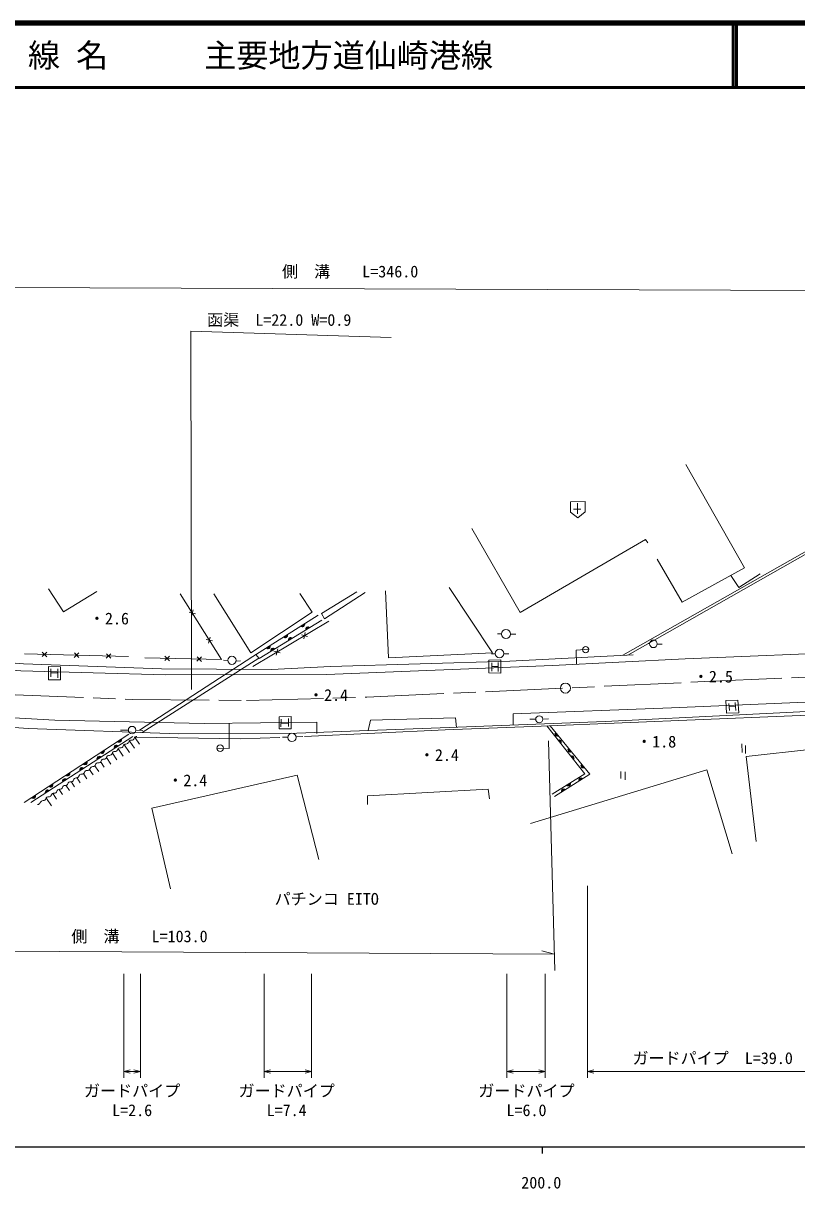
# Model space of a CAD drawing. Units: millimetres, scale not verified. Extents: x 40000 to 680000, y 20000 to 380000.
# Drawn here: x 187147 to 307640, y 198499 to 380000 of the extents above; entities that cross this region are included whole.
import ezdxf
from ezdxf.enums import TextEntityAlignment as Align

# ---------------------------------------------------------------- set-up
doc = ezdxf.new("R2010")
doc.units = ezdxf.units.MM
doc.header["$LTSCALE"] = 1000
doc.linetypes.add('CHAIN', pattern=[18.5, 12, -1.5, 3.5, -1.5])
for name, color, linetype, lineweight in [('M-BGD', 7, 'Continuous', 13), ('M-BMK', 2, 'CHAIN', 13), ('M-STR-HTXT', 7, 'Continuous', 13), ('M-TTL', 2, 'Continuous', 140), ('M-TTL-BAND', 7, 'Continuous', 25), ('M-TTL-LINE', 7, 'Continuous', 50), ('M-TTL-TXT', 7, 'Continuous', 13), ('M-WORK', 1, 'Continuous', 13)]:
    doc.layers.add(name, color=color, linetype=linetype, lineweight=lineweight)
doc.styles.add('ＭＳ ゴシック', font='')
doc.styles.get('ＭＳ ゴシック').set_extended_font_data('MS Gothic')

msp = doc.modelspace()

# ---------------------------------------------------------------- linework, layer by layer
at = {"layer": 'M-BGD'}
msp.add_circle((271605, 276467), 789, dxfattribs=at)
at = {"layer": 'M-BMK'}
for p, q in [((293329, 277467), (327292, 278943)), ((240692, 275044), (293329, 277467)), ((184536, 275460), (204101, 274713)), ((204101, 274713), (221898, 274530)), ((221898, 274530), (240692, 275044))]:
    msp.add_line(p, q, dxfattribs=at)
at = {"layer": 'M-STR-HTXT'}
for p, q in [((275047, 245644), (275047, 215763)), ((202793, 231938), (202793, 215763)), ((205393, 231938), (205393, 215763)), ((224655, 231938), (224655, 215763)), ((232059, 231938), (232059, 215763)), ((262463, 231938), (262463, 215763)), ((268463, 231938), (268463, 215763)), ((202793, 216763), (203793, 217013)), ((205393, 216763), (202793, 216763)), ((202793, 216763), (203793, 216513)), ((205393, 216763), (204393, 217013)), ((205393, 216763), (204393, 216513)), ((224655, 216763), (225655, 217013)), ((232059, 216763), (224655, 216763)), ((224655, 216763), (225655, 216513)), ((232059, 216763), (231059, 217013)), ((232059, 216763), (231059, 216513)), ((262463, 216763), (263463, 217013)), ((268463, 216763), (262463, 216763)), ((262463, 216763), (263463, 216513)), ((268463, 216763), (267463, 217013)), ((268463, 216763), (267463, 216513)), ((275047, 216763), (276047, 217013)), ((314047, 216763), (275047, 216763)), ((275047, 216763), (276047, 216513))]:
    msp.add_line(p, q, dxfattribs=at)
at = {"layer": 'M-TTL'}
msp.add_line((680000, 380000), (40000, 380000), dxfattribs=at)
at = {"layer": 'M-TTL-BAND'}
for p, q in [((40000, 205000), (579000, 205000)), ((268000, 205000), (268000, 204000))]:
    msp.add_line(p, q, dxfattribs=at)
at = {"layer": 'M-TTL-LINE'}
for p, q in [((297750, 380000), (297750, 370000)), ((298250, 380000), (298250, 370000)), ((40000, 370000), (680000, 370000))]:
    msp.add_line(p, q, dxfattribs=at)
at = {"layer": 'M-WORK'}
for p, q in [((404149, 338061), (88736, 339172)), ((273499, 305259), (273509, 303615)), ((272876, 304315), (274026, 304325)), ((280571, 281576), (313175, 300100)), ((313393, 299782), (281333, 281616)), ((211591, 291169), (218017, 280920)), ((233581, 288057), (239091, 291439)), ((234054, 287261), (240407, 291352)), ((253497, 292146), (260240, 281952)), ((213588, 288650), (213364, 287675)), ((213963, 288051), (212989, 288274)), ((222887, 281361), (233061, 287847)), ((222888, 279834), (234728, 286870)), ((233644, 287023), (223890, 281054)), ((233581, 288057), (234054, 287261)), ((231080, 285114), (230834, 284145)), ((216619, 283815), (215645, 284038)), ((216244, 284414), (216020, 283439)), ((230472, 284753), (231441, 284506)), ((261654, 284920), (261028, 284900)), ((263036, 284868), (263904, 284843)), ((284716, 283382), (284490, 283383)), ((285903, 283319), (286705, 283326)), ((187340, 281796), (203547, 281384)), ((190807, 282061), (190082, 281373)), ((190100, 282079), (190789, 281355)), ((195806, 281934), (195081, 281245)), ((195099, 281952), (195788, 281227)), ((200804, 281807), (200079, 281118)), ((200097, 281825), (200786, 281100)), ((205228, 269892), (222887, 281361)), ((209917, 281440), (209195, 280748)), ((209210, 281455), (209902, 280733)), ((214916, 281337), (214194, 280645)), ((214209, 281352), (214901, 280630)), ((223890, 281054), (223386, 281679)), ((226174, 282198), (227143, 281952)), ((226782, 282560), (226535, 281590)), ((260677, 281789), (260112, 281780)), ((262015, 281794), (262786, 281813)), ((205671, 269529), (223840, 281116)), ((206094, 281165), (218017, 280920)), ((219004, 280765), (218357, 280807)), ((220300, 280679), (220995, 280684)), ((260118, 280407), (260125, 279084)), ((260121, 279824), (261146, 279810)), ((261153, 280471), (261139, 279062)), ((191432, 279451), (191439, 278207)), ((191436, 278818), (192521, 278818)), ((192517, 279472), (192525, 278085)), ((297075, 274079), (297147, 272950)), ((298074, 274244), (298182, 272979)), ((297106, 273583), (298123, 273671)), ((227307, 271005), (228474, 271010)), ((228474, 271719), (228474, 270459)), ((266977, 271627), (266046, 271612)), ((268082, 271626), (268975, 271651)), ((187292, 258654), (203582, 269278)), ((204205, 268949), (188323, 258625)), ((203513, 269896), (202309, 269911)), ((204577, 268741), (205255, 267749)), ((204680, 269901), (205779, 269882)), ((228359, 268798), (227547, 268842)), ((229635, 268858), (230689, 268914)), ((201983, 266968), (202731, 265872)), ((202898, 267593), (203691, 266433)), ((203744, 268171), (204467, 267112)), ((268989, 268268), (269954, 232492)), ((299102, 267760), (299119, 266430)), ((299675, 267523), (299672, 266258)), ((199168, 265044), (199766, 264169)), ((200084, 265671), (200801, 264621)), ((201025, 266314), (201718, 265301)), ((196466, 263199), (197049, 262346)), ((197421, 263851), (198030, 262961)), ((198260, 264424), (198914, 263468)), ((280228, 263460), (280240, 262365)), ((280918, 262189), (280920, 263447)), ((194581, 261911), (195132, 261105)), ((195482, 262526), (196024, 261732)), ((191776, 259993), (192338, 259170)), ((192732, 260647), (193245, 259896)), ((193760, 261349), (194347, 260489)), ((191538, 258124), (190748, 259292)), ((158313, 235607), (269885, 235035)), ((269885, 235035), (267956, 235562))]:
    msp.add_line(p, q, dxfattribs=at)
for points in [[(213363, 276241), (213243, 332070), (244457, 331072)], [(285912, 296540), (289808, 289842), (299522, 295180), (290390, 311268)], [(257037, 301320), (264545, 288254), (284092, 299622), (284429, 299090)], [(74754, 298903), (100820, 291813), (117512, 288125), (134350, 285201), (150824, 282605), (161439, 281307), (186775, 279159), (209308, 278523), (234387, 278579), (269608, 279978), (290261, 281022), (345837, 283296)], [(297364, 293994), (298605, 292114), (301973, 294281)], [(72200, 291547), (80239, 289017), (102205, 283469), (121847, 279503), (132901, 277462), (149341, 275051), (164580, 273259), (175545, 272399), (192056, 271474), (215312, 270936), (232873, 271143), (232859, 269373)], [(191083, 291940), (193426, 288363), (198595, 291515)], [(216839, 291119), (222613, 281961), (232166, 288264), (230253, 291208)], [(243584, 291612), (244054, 281184), (260240, 281952)], [(71791, 290367), (81463, 287412), (90812, 285132), (106740, 281436), (124105, 277920), (144079, 274470), (169251, 271538), (187884, 270184), (211351, 269320), (229747, 269468), (253520, 270307), (277778, 271264), (319642, 273333), (348751, 274554)], [(170192, 281593), (187158, 280239), (208657, 279446), (225808, 279353), (234995, 279830), (262969, 280651), (282173, 281660)], [(273344, 280167), (273300, 282362), (275315, 282505)], [(263464, 270699), (263473, 272430), (288143, 273401), (329937, 275154), (330034, 273769)], [(230935, 268945), (252857, 269944), (267831, 270539), (318307, 272606), (349099, 273946)], [(219239, 270982), (219207, 267060), (217384, 267114)], [(227319, 271609), (227319, 271546), (227295, 270439)], [(240875, 269861), (241244, 271469), (254508, 271841), (254648, 270351)], [(269546, 259924), (274614, 263116), (268689, 270574)], [(269230, 270596), (275389, 263041), (269907, 259565)], [(204686, 268815), (221009, 268555), (227128, 268758)], [(301318, 252552), (299779, 265826), (310083, 266932), (311502, 254328)], [(266193, 255379), (293652, 263736), (297593, 250657)], [(210090, 245174), (207162, 257750), (229817, 262925), (233165, 249772)], [(240767, 258333), (240767, 259702), (259573, 260704), (259764, 259209)]]:
    msp.add_lwpolyline(points, dxfattribs=at)
for points in [[(272382, 305487), (272406, 303879), (273528, 303002), (274683, 303927), (274673, 305518)], [(191058, 279810), (191058, 277769), (192949, 277762), (192927, 279767)], [(259658, 280831), (259658, 278818), (261520, 278804), (261527, 280888)], [(296604, 274546), (296715, 272562), (298620, 272634), (298476, 274604)], [(226993, 271983), (226998, 270123), (228881, 270109), (228876, 272031)]]:
    msp.add_lwpolyline(points, close=True, dxfattribs=at)
for centre, radius in [((262345, 284885), 691), ((285310, 283355), 594), ((219656, 280790), 653), ((261346, 281852), 672), ((274745, 282465), 487), ((204096, 269921), 584), ((267530, 271607), 553), ((228999, 268777), 641), ((217828, 267101), 506)]:
    msp.add_circle(centre, radius, dxfattribs=at)
for centre, radius, start, end in [((230643, 286370), 354, 221.31573, 23.72091), ((230643, 286370), 283, 223.53977, 21.49687), ((230643, 286370), 212, 227.2861, 17.75054), ((230643, 286370), 142, 234.99783, 10.03881), ((230643, 286370), 100, 245.31549, 359.72115), ((231525, 285662), 354, 40.26155, 202.66673), ((231525, 285662), 283, 42.48559, 200.44269), ((231525, 285662), 212, 46.23192, 196.69637), ((231525, 285662), 142, 53.94365, 188.98464), ((231525, 285662), 100, 64.26131, 178.66698), ((227945, 284650), 354, 221.31573, 23.72091), ((227945, 284650), 283, 223.53977, 21.49687), ((227945, 284650), 212, 227.2861, 17.75054), ((227945, 284650), 142, 234.99783, 10.03881), ((227945, 284650), 100, 245.31549, 359.72115), ((228795, 283992), 354, 40.26155, 202.66673), ((228795, 283992), 283, 42.48559, 200.44269), ((228795, 283992), 212, 46.23192, 196.69637), ((228795, 283992), 142, 53.94365, 188.98464), ((228795, 283992), 100, 64.26131, 178.66698), ((225247, 282930), 354, 221.31573, 23.72091), ((225247, 282930), 283, 223.53977, 21.49687), ((225247, 282930), 212, 227.2861, 17.75054), ((225247, 282930), 142, 234.99783, 10.03881), ((225247, 282930), 100, 245.31549, 359.72115), ((226066, 282322), 354, 40.26155, 202.66673), ((226066, 282322), 283, 42.48559, 200.44269), ((226066, 282322), 212, 46.23192, 196.69637), ((226066, 282322), 142, 53.94365, 188.98464), ((226066, 282322), 100, 64.26131, 178.66698), ((204045, 268727), 389, 262.33794, 346.35191), ((204801, 268543), 389, 82.33794, 166.35191), ((270329, 269333), 354, 137.98232, 300.3875), ((270329, 269333), 283, 140.20636, 298.16346), ((270329, 269333), 212, 143.95269, 294.41714), ((270329, 269333), 142, 151.66442, 286.70541), ((270329, 269333), 100, 161.98208, 276.38774), ((201660, 267230), 354, 41.82185, 204.22703), ((201660, 267230), 283, 44.04589, 202.00299), ((201464, 266964), 389, 262.33794, 346.35191), ((201660, 267230), 212, 47.79221, 198.25666), ((201660, 267230), 142, 55.50394, 190.54493), ((201660, 267230), 100, 65.82161, 180.22727), ((202220, 266780), 389, 82.33794, 166.35191), ((202108, 268382), 354, 221.90962, 24.3148), ((202108, 268382), 283, 224.13366, 22.09076), ((202108, 268382), 212, 227.87999, 18.34443), ((202108, 268382), 142, 235.59172, 10.6327), ((202108, 268382), 100, 245.90938, 0.31504), ((202324, 267552), 389, 262.33794, 346.35191), ((203081, 267368), 389, 82.33794, 166.35191), ((203184, 268139), 389, 262.33794, 346.35191), ((203941, 267956), 389, 82.33794, 166.35191), ((270614, 268064), 354, 317.26663, 119.67181), ((270614, 268064), 283, 319.49067, 117.44777), ((270614, 268064), 212, 323.23699, 113.70144), ((270614, 268064), 142, 330.94872, 105.98971), ((270614, 268064), 100, 341.26638, 95.67205), ((272351, 266852), 354, 137.98232, 300.3875), ((272351, 266852), 283, 140.20636, 298.16346), ((272351, 266852), 212, 143.95269, 294.41714), ((272351, 266852), 142, 151.66442, 286.70541), ((272351, 266852), 100, 161.98208, 276.38774), ((196748, 264886), 354, 221.90962, 24.3148), ((196748, 264886), 283, 224.13366, 22.09076), ((198977, 265486), 354, 41.82185, 204.22703), ((198977, 265486), 283, 44.04589, 202.00299), ((198977, 265486), 212, 47.79221, 198.25666), ((198883, 265200), 389, 262.33794, 346.35191), ((198977, 265486), 142, 55.50394, 190.54493), ((198977, 265486), 100, 65.82161, 180.22727), ((199428, 266634), 354, 221.90962, 24.3148), ((199428, 266634), 283, 224.13366, 22.09076), ((199640, 265017), 389, 82.33794, 166.35191), ((199428, 266634), 212, 227.87999, 18.34443), ((199428, 266634), 142, 235.59172, 10.6327), ((199428, 266634), 100, 245.90938, 0.31504), ((199744, 265788), 389, 262.33794, 346.35191), ((200500, 265605), 389, 82.33794, 166.35191), ((200604, 266376), 389, 262.33794, 346.35191), ((201360, 266192), 389, 82.33794, 166.35191), ((272604, 265558), 354, 317.26663, 119.67181), ((272604, 265558), 283, 319.49067, 117.44777), ((272604, 265558), 212, 323.23699, 113.70144), ((272604, 265558), 142, 330.94872, 105.98971), ((272604, 265558), 100, 341.26638, 95.67205), ((194067, 263138), 354, 221.90962, 24.3148), ((194067, 263138), 283, 224.13366, 22.09076), ((194067, 263138), 212, 227.87999, 18.34443), ((196294, 263742), 354, 41.82185, 204.22703), ((196294, 263742), 283, 44.04589, 202.00299), ((196294, 263742), 212, 47.79221, 198.25666), ((196294, 263742), 142, 55.50394, 190.54493), ((196294, 263742), 100, 65.82161, 180.22727), ((196303, 263437), 389, 262.33794, 346.35191), ((196748, 264886), 212, 227.87999, 18.34443), ((196748, 264886), 142, 235.59172, 10.6327), ((197059, 263253), 389, 82.33794, 166.35191), ((196748, 264886), 100, 245.90938, 0.31504), ((197163, 264025), 389, 262.33794, 346.35191), ((197919, 263841), 389, 82.33794, 166.35191), ((198023, 264613), 389, 262.33794, 346.35191), ((198780, 264429), 389, 82.33794, 166.35191), ((274373, 264372), 354, 137.98232, 300.3875), ((274373, 264372), 283, 140.20636, 298.16346), ((274373, 264372), 212, 143.95269, 294.41714), ((274373, 264372), 142, 151.66442, 286.70541), ((274373, 264372), 100, 161.98208, 276.38774), ((191387, 261390), 354, 221.90962, 24.3148), ((191387, 261390), 283, 224.13366, 22.09076), ((191387, 261390), 212, 227.87999, 18.34443), ((191387, 261390), 142, 235.59172, 10.6327), ((191387, 261390), 100, 245.90938, 0.31504), ((193611, 261998), 354, 41.82185, 204.22703), ((193611, 261998), 283, 44.04589, 202.00299), ((193611, 261998), 212, 47.79221, 198.25666), ((193611, 261998), 142, 55.50394, 190.54493), ((193611, 261998), 100, 65.82161, 180.22727), ((193722, 261674), 389, 262.33794, 346.35191), ((194067, 263138), 142, 235.59172, 10.6327), ((194067, 263138), 100, 245.90938, 0.31504), ((194479, 261490), 389, 82.33794, 166.35191), ((194582, 262262), 389, 262.33794, 346.35191), ((195339, 262078), 389, 82.33794, 166.35191), ((195443, 262849), 389, 262.33794, 346.35191), ((196199, 262666), 389, 82.33794, 166.35191), ((272051, 261566), 354, 220.99961, 23.40479), ((272051, 261566), 283, 223.22365, 21.18075), ((272051, 261566), 212, 226.96998, 17.43442), ((272051, 261566), 142, 234.68171, 9.72269), ((272051, 261566), 100, 244.99937, 359.40503), ((274028, 262114), 354, 41.17613, 203.58131), ((274028, 262114), 283, 43.40017, 201.35727), ((274028, 262114), 212, 47.14649, 197.61094), ((274028, 262114), 142, 54.85822, 189.89921), ((274028, 262114), 100, 65.17589, 179.58155), ((188707, 259641), 354, 221.90962, 24.3148), ((188707, 259641), 283, 224.13366, 22.09076), ((188707, 259641), 212, 227.87999, 18.34443), ((188707, 259641), 142, 235.59172, 10.6327), ((188707, 259641), 100, 245.90938, 0.31504), ((190928, 260254), 354, 41.82185, 204.22703), ((190928, 260254), 283, 44.04589, 202.00299), ((190928, 260254), 212, 47.79221, 198.25666), ((190928, 260254), 142, 55.50394, 190.54493), ((190928, 260254), 100, 65.82161, 180.22727), ((191142, 259910), 389, 262.33794, 346.35191), ((191898, 259727), 389, 82.33794, 166.35191), ((192002, 260498), 389, 262.33794, 346.35191), ((192758, 260315), 389, 82.33794, 166.35191), ((192862, 261086), 389, 262.33794, 346.35191), ((193618, 260902), 389, 82.33794, 166.35191), ((271326, 260400), 354, 41.17613, 203.58131), ((271326, 260400), 283, 43.40017, 201.35727), ((271326, 260400), 212, 47.14649, 197.61094), ((271326, 260400), 142, 54.85822, 189.89921), ((271326, 260400), 100, 65.17589, 179.58155), ((189421, 258735), 389, 262.33794, 346.35191), ((190178, 258551), 389, 82.33794, 166.35191), ((190281, 259323), 389, 262.33794, 346.35191), ((191038, 259139), 389, 82.33794, 166.35191)]:
    msp.add_arc(centre, radius, start, end, dxfattribs=at)

# ---------------------------------------------------------------- texts
at = {"layer": 'M-BGD', "style": 'ＭＳ ゴシック'}
msp.add_text('パチンコ EITO', height=1833, dxfattribs=at).set_placement((234419, 242165), align=Align.BOTTOM_CENTER)
at = {"layer": 'M-STR-HTXT', "style": 'ＭＳ ゴシック'}
for s, p in [('ガードパイプ\u3000L=39.0', (294547, 217364)), ('ガードパイプ', (204104, 212276)), ('ガードパイプ', (228177, 212276)), ('ガードパイプ', (265542, 212276)), ('L=2.6', (204104, 209252)), ('L=7.4', (228177, 209252)), ('L=6.0', (265542, 209252))]:
    msp.add_text(s, height=1833, dxfattribs=at).set_placement(p, align=Align.BOTTOM_CENTER)
at = {"layer": 'M-TTL-BAND', "style": 'ＭＳ ゴシック'}
msp.add_text('200.0', height=1833, dxfattribs=at).set_placement((267844, 199445), align=Align.MIDDLE_CENTER)
at = {"layer": 'M-TTL-TXT', "style": 'ＭＳ ゴシック'}
msp.add_text('路 線 名      主要地方道仙崎港線', height=3666, dxfattribs=at).set_placement((180380, 375000), align=Align.MIDDLE_LEFT)
at = {"layer": 'M-WORK', "style": 'ＭＳ ゴシック'}
for s, p in [('側\u3000溝\u3000\u3000L=346.0', (227452, 339878)), ('函渠\u3000L=22.0 W=0.9', (215789, 332339)), ('・2.6', (197368, 285834)), ('・2.5', (291461, 276785)), ('・2.4', (231504, 273913)), ('・1.8', (282627, 266663)), ('・2.4', (248779, 264572)), ('・2.4', (209581, 260631)), ('側\u3000溝\u3000\u3000L=103.0', (194632, 236335))]:
    msp.add_text(s, height=1833, dxfattribs=at).set_placement(p, align=Align.BOTTOM_LEFT)

doc.saveas('drawing.dxf')
